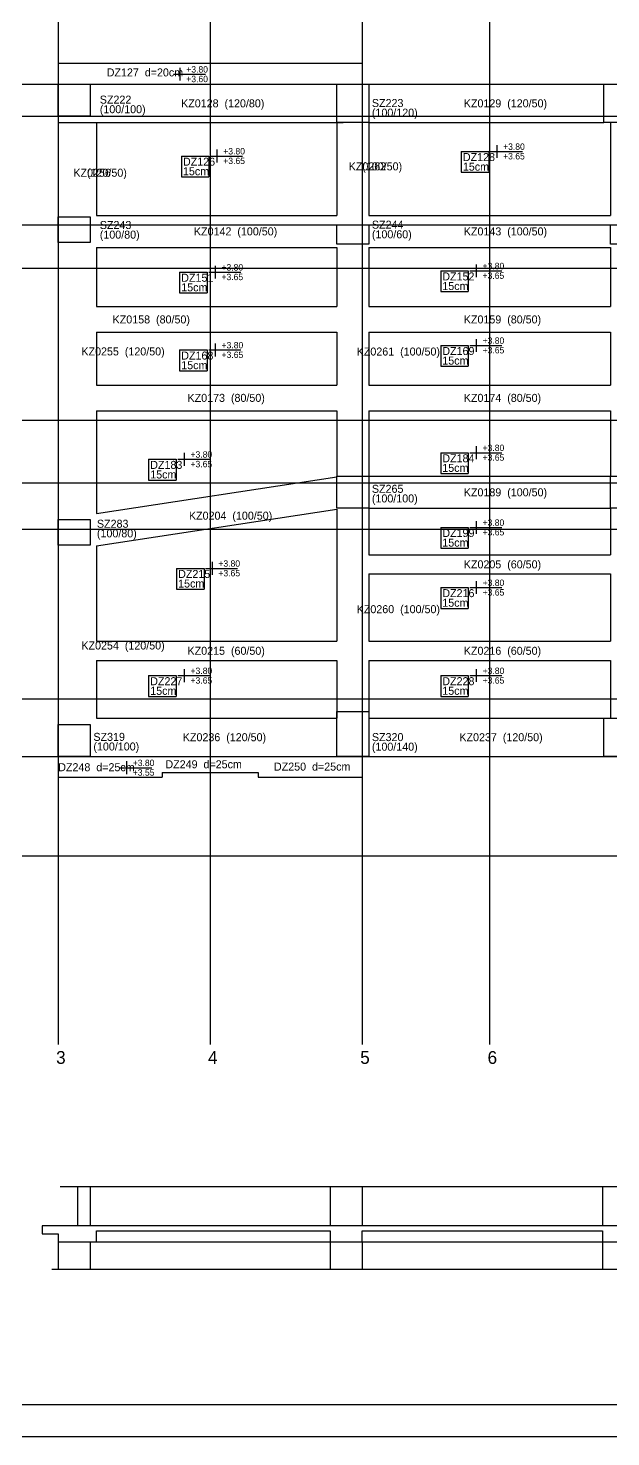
# Model space of a CAD drawing. Header units: millimetres. Extents: x -523454 to -504456, y -75378 to -66578.
# Drawn here: x -520818 to -518998, y -75378 to -70978 of the extents above; entities that cross this region are included whole.
import ezdxf

# ---------------------------------------------------------------- set-up
doc = ezdxf.new("R2010")
doc.units = ezdxf.units.MM
for name, color, linetype in [('KM Aks', 7, 'Continuous'), ('KM Döşeme Markası', 7, 'Continuous'), ('KM Kesik', 7, 'Continuous'), ('KM Kesit', 7, 'Continuous'), ('KM Kesit görünüş', 7, 'Continuous'), ('KM Kiriş', 7, 'Continuous'), ('KM Kiriş Markası', 7, 'Continuous'), ('KM Kolon', 7, 'Continuous'), ('KM Kolon Markası', 7, 'Continuous'), ('LGP-SLAB2', 7, 'Continuous'), ('REBAR_DET2', 7, 'Continuous'), ('REBAR_DET3', 7, 'Continuous'), ('SLAB3', 7, 'Continuous'), ('TABLO', 7, 'Continuous'), ('VM Aks Markası', 7, 'Continuous')]:
    doc.layers.add(name, color=color, linetype=linetype)

msp = doc.modelspace()

# ---------------------------------------------------------------- linework, layer by layer
at = {"layer": 'KM Aks'}
for p, q in [((-520724.5, -66997.4), (-520724.5, -74152.7)), ((-520249.5, -66997.4), (-520249.5, -74152.7)), ((-519774.5, -66997.4), (-519774.5, -74152.7)), ((-519377, -66997.4), (-519377, -74152.7)), ((-521159.5, -71152.4), (-507288.3, -71152.4)), ((-521159.5, -71252.4), (-507288.3, -71252.4)), ((-521159.5, -71592.4), (-507288.3, -71592.4)), ((-521159.5, -71727.4), (-507288.3, -71727.4)), ((-521159.5, -72202.4), (-507288.3, -72202.4)), ((-521159.5, -72397.4), (-507288.3, -72397.4)), ((-521159.5, -72542.4), (-507288.3, -72542.4)), ((-521159.5, -73072.4), (-507288.3, -73072.4)), ((-521159.5, -73252.4), (-507288.3, -73252.4)), ((-521159.5, -73562.4), (-507288.3, -73562.4))]:
    msp.add_line(p, q, dxfattribs=at)
at = {"layer": 'KM Kesik'}
for p, q in [((-520718.9, -74595.8), (-507776.7, -74595.8)), ((-520744.5, -74854), (-507699.7, -74854))]:
    msp.add_line(p, q, dxfattribs=at)
at = {"layer": 'KM Kesit'}
msp.add_lwpolyline([(-518924.6, -74718.8), (-519024.6, -74718.8), (-519774.6, -74718.8), (-519874.6, -74718.8), (-520604.6, -74718.8), (-520724.5, -74718.8), (-520774.6, -74718.8), (-520774.6, -74743.8), (-520724.5, -74743.8), (-520724.5, -74768.8), (-520604.6, -74768.8), (-520604.6, -74733.8), (-519874.6, -74733.8), (-519874.6, -74768.8), (-519774.6, -74768.8), (-519774.6, -74733.8), (-519024.6, -74733.8), (-519024.6, -74768.8), (-518924.6, -74768.8)], dxfattribs=at)
at = {"layer": 'KM Kesit görünüş'}
for p, q in [((-520664.6, -74595.8), (-520664.6, -74718.8)), ((-520624.5, -74595.8), (-520624.5, -74718.8)), ((-519874.5, -74595.8), (-519874.5, -74718.8)), ((-519774.5, -74595.8), (-519774.5, -74718.8)), ((-519024.6, -74595.8), (-519024.6, -74718.8)), ((-520724.5, -74768.8), (-520724.5, -74854)), ((-520624.5, -74768.8), (-520624.5, -74854)), ((-520604.6, -74768.8), (-519874.6, -74768.8)), ((-519874.5, -74768.8), (-519874.5, -74854)), ((-519774.6, -74768.8), (-519774.5, -74854)), ((-519774.6, -74768.8), (-519024.6, -74768.8)), ((-519024.6, -74768.8), (-519024.6, -74854))]:
    msp.add_line(p, q, dxfattribs=at)
at = {"layer": 'KM Kiriş'}
for p, q in [((-520724.6, -71087.4), (-520724.6, -71152.4)), ((-520724.6, -71087.4), (-519774.6, -71087.4)), ((-519774.6, -71087.4), (-519774.6, -71152.4)), ((-520624.7, -71152.4), (-519834.5, -71152.4)), ((-519774.5, -71152.4), (-519019.6, -71152.4)), ((-520724.7, -71252.5), (-520724.7, -71567.4)), ((-520724.6, -71272.4), (-519834.5, -71272.4)), ((-520604.6, -71272.4), (-520604.6, -71562.4)), ((-519854.6, -71272.4), (-519854.6, -71562.4)), ((-519754.6, -71272.4), (-519019.6, -71272.4)), ((-519754.6, -71272.4), (-519754.6, -71562.4)), ((-518999.6, -71272.4), (-518999.6, -71562.4)), ((-520604.6, -71562.4), (-519854.6, -71562.4)), ((-519754.6, -71562.4), (-518999.6, -71562.4)), ((-520724.7, -71647.4), (-520724.6, -71927.4)), ((-520604.6, -71662.4), (-519854.6, -71662.4)), ((-520604.6, -71662.4), (-520604.6, -71847.4)), ((-519854.6, -71662.4), (-519854.6, -71847.4)), ((-519754.6, -71662.4), (-518999.6, -71662.4)), ((-519754.6, -71662.4), (-519754.6, -71847.4)), ((-518999.6, -71662.4), (-518999.6, -71847.4)), ((-520724.6, -71847.4), (-520724.6, -72172.4)), ((-520604.6, -71847.4), (-519854.6, -71847.4)), ((-519754.6, -71847.4), (-518999.6, -71847.4)), ((-520604.6, -71927.4), (-519854.6, -71927.4)), ((-520604.6, -71927.4), (-520604.6, -72092.4)), ((-519854.6, -71927.4), (-519854.6, -72092.4)), ((-519754.6, -71927.4), (-518999.6, -71927.4)), ((-519754.6, -71927.4), (-519754.6, -72092.4)), ((-518999.6, -71927.4), (-518999.6, -72092.4)), ((-520724.6, -72092.4), (-520724.7, -72512.4)), ((-520604.6, -72092.4), (-519854.6, -72092.4)), ((-519754.6, -72092.4), (-518999.6, -72092.4)), ((-520604.6, -72172.4), (-519854.6, -72172.4)), ((-520604.6, -72172.4), (-520604.6, -72493.7)), ((-519854.6, -72172.4), (-519854.6, -72377.4)), ((-519754.6, -72172.4), (-518999.6, -72172.4)), ((-519754.6, -72172.4), (-519754.6, -72377.4)), ((-518999.6, -72172.4), (-518999.6, -72377.4)), ((-520604.6, -72493.7), (-519854.6, -72379.2)), ((-519754.6, -72377.4), (-518999.6, -72377.4)), ((-520604.6, -72594.9), (-519854.6, -72480.4)), ((-519854.6, -72480.4), (-519854.6, -72682.4)), ((-519754.6, -72477.4), (-518999.6, -72477.4)), ((-519754.6, -72477.4), (-519754.6, -72622.4)), ((-518999.6, -72477.4), (-518999.6, -72622.4)), ((-520724.7, -72592.4), (-520724.6, -72952.4)), ((-520604.6, -72594.9), (-520604.6, -72892.4)), ((-519854.6, -72622.4), (-519854.6, -72892.4)), ((-519754.6, -72622.4), (-518999.6, -72622.4)), ((-519754.6, -72682.4), (-518999.6, -72682.4)), ((-519754.6, -72682.4), (-519754.6, -72892.4)), ((-518999.6, -72682.4), (-518999.6, -72892.4)), ((-520604.6, -72892.4), (-519854.6, -72892.4)), ((-519754.6, -72892.4), (-518999.6, -72892.4)), ((-520724.6, -72952.4), (-520724.7, -73152.5)), ((-520604.6, -72952.4), (-519854.6, -72952.4)), ((-520604.6, -72952.4), (-520604.6, -73132.4)), ((-519854.6, -72952.4), (-519854.6, -73132.4)), ((-519754.6, -72952.4), (-518999.6, -72952.4)), ((-519754.6, -72952.4), (-519754.6, -73112.5)), ((-518999.6, -72952.4), (-518999.6, -73132.4)), ((-520604.6, -73132.4), (-519854.6, -73132.4)), ((-519754.6, -73132.4), (-519019.6, -73132.4)), ((-520724.6, -73252.4), (-520724.6, -73317.4)), ((-520624.7, -73252.4), (-519844.6, -73252.4)), ((-519774.6, -73252.4), (-519774.6, -73317.4)), ((-519744.6, -73252.4), (-519019.6, -73252.4)), ((-520399.6, -73302.4), (-520399.6, -73317.4)), ((-520399.6, -73302.4), (-520099.6, -73302.4)), ((-520099.6, -73302.4), (-520099.6, -73317.4)), ((-520724.6, -73317.4), (-520399.6, -73317.4)), ((-520099.6, -73317.4), (-519774.6, -73317.4))]:
    msp.add_line(p, q, dxfattribs=at)
at = {"layer": 'KM Kolon'}
for points in [[(-520724.6, -71152.4), (-520624.6, -71152.4), (-520624.6, -71252.4), (-520724.6, -71252.4)], [(-519854.6, -71152.4), (-519754.6, -71152.4), (-519754.6, -71272.4), (-519854.6, -71272.4)], [(-519019.6, -71152.4), (-518919.6, -71152.4), (-518919.6, -71272.4), (-519019.6, -71272.4)], [(-520724.6, -71567.4), (-520624.6, -71567.4), (-520624.6, -71647.4), (-520724.6, -71647.4)], [(-519854.6, -71592.4), (-519754.6, -71592.4), (-519754.6, -71652.4), (-519854.6, -71652.4)], [(-518999.6, -71592.4), (-518899.6, -71592.4), (-518899.6, -71652.4), (-518999.6, -71652.4)], [(-519854.6, -72377.4), (-519754.6, -72377.4), (-519754.6, -72477.4), (-519854.6, -72477.4)], [(-518999.6, -72377.4), (-518899.6, -72377.4), (-518899.6, -72477.4), (-518999.6, -72477.4)], [(-520724.6, -72512.4), (-520624.6, -72512.4), (-520624.6, -72592.4), (-520724.6, -72592.4)], [(-519854.6, -73112.4), (-519754.6, -73112.4), (-519754.6, -73252.4), (-519854.6, -73252.4)], [(-520724.6, -73152.4), (-520624.6, -73152.4), (-520624.6, -73252.4), (-520724.6, -73252.4)], [(-519019.6, -73132.4), (-518919.6, -73132.4), (-518919.6, -73252.4), (-519019.6, -73252.4)]]:
    msp.add_lwpolyline(points, close=True, dxfattribs=at)
at = {"layer": 'LGP-SLAB2'}
for p, q in [((-519465.4, -71362.7), (-519379.6, -71362.7)), ((-519465.4, -71362.7), (-519465.4, -71427.7)), ((-519379.6, -71362.7), (-519379.6, -71427.7)), ((-520339.8, -71377.1), (-520253.8, -71377.1)), ((-520339.8, -71377.1), (-520339.8, -71442.1)), ((-520253.8, -71377.1), (-520253.8, -71442.1)), ((-520339.8, -71442.1), (-520253.8, -71442.1)), ((-519465.4, -71427.7), (-519379.6, -71427.7)), ((-520345.2, -71739.7), (-520259.5, -71739.7)), ((-520345.2, -71739.7), (-520345.2, -71804.7)), ((-520259.5, -71739.7), (-520259.5, -71804.7)), ((-519529.6, -71735.6), (-519443.8, -71735.6)), ((-519529.6, -71735.6), (-519529.6, -71800.6)), ((-519443.8, -71735.6), (-519443.8, -71800.6)), ((-520345.2, -71804.7), (-520259.5, -71804.7)), ((-519529.6, -71800.6), (-519443.8, -71800.6)), ((-520345.2, -71982.8), (-520259.2, -71982.8)), ((-520345.2, -71982.8), (-520345.2, -72047.8)), ((-520259.2, -71982.8), (-520259.2, -72047.8)), ((-519529.6, -71968.6), (-519443.6, -71968.6)), ((-519529.6, -71968.6), (-519529.6, -72033.6)), ((-519443.6, -71968.6), (-519443.6, -72033.6)), ((-520345.2, -72047.8), (-520259.2, -72047.8)), ((-519529.6, -72033.6), (-519443.6, -72033.6)), ((-520442.1, -72324.2), (-520356.2, -72324.2)), ((-520442.1, -72324.2), (-520442.1, -72389.2)), ((-520356.2, -72324.2), (-520356.2, -72389.2)), ((-519529.6, -72303.6), (-519443.7, -72303.6)), ((-519529.6, -72303.6), (-519529.6, -72368.6)), ((-519443.7, -72303.6), (-519443.7, -72368.6)), ((-519529.6, -72368.6), (-519443.7, -72368.6)), ((-520442.1, -72389.2), (-520356.2, -72389.2)), ((-519529.6, -72537.1), (-519443.7, -72537.1)), ((-519529.6, -72537.1), (-519529.6, -72602.1)), ((-519443.7, -72537.1), (-519443.7, -72602.1)), ((-519529.6, -72602.1), (-519443.7, -72602.1)), ((-520354.9, -72664.9), (-520269.1, -72664.9)), ((-520354.9, -72664.9), (-520354.9, -72729.9)), ((-520269.1, -72664.9), (-520269.1, -72729.9)), ((-520354.9, -72729.9), (-520269.1, -72729.9)), ((-519529.6, -72724.9), (-519443.6, -72724.9)), ((-519529.6, -72724.9), (-519529.6, -72789.9)), ((-519443.6, -72724.9), (-519443.6, -72789.9)), ((-519529.6, -72789.9), (-519443.6, -72789.9)), ((-520442.1, -73000), (-520356.1, -73000)), ((-520442.1, -73000), (-520442.1, -73065)), ((-520356.1, -73000), (-520356.1, -73065)), ((-519529.6, -72999.9), (-519443.6, -72999.9)), ((-519529.6, -72999.9), (-519529.6, -73064.9)), ((-519443.6, -72999.9), (-519443.6, -73064.9)), ((-520442.1, -73065), (-520356.1, -73065)), ((-519529.6, -73064.9), (-519443.6, -73064.9))]:
    msp.add_line(p, q, dxfattribs=at)
at = {"layer": 'REBAR_DET2'}
for p, q in [((-520344.4, -71101.3), (-520344.4, -71141.3)), ((-520364.4, -71121.3), (-520264.4, -71121.3)), ((-520228.8, -71357.1), (-520228.8, -71397.1)), ((-519374.6, -71362.7), (-519274.6, -71362.7)), ((-519354.6, -71342.7), (-519354.6, -71382.7)), ((-520248.8, -71377.1), (-520148.8, -71377.1)), ((-520234.5, -71719.7), (-520234.5, -71759.7)), ((-519418.8, -71715.6), (-519418.8, -71755.6)), ((-520254.5, -71739.7), (-520154.5, -71739.7)), ((-519438.8, -71735.6), (-519338.8, -71735.6)), ((-520254.2, -71982.8), (-520154.2, -71982.8)), ((-520234.2, -71962.8), (-520234.2, -72002.8)), ((-519438.6, -71968.6), (-519338.6, -71968.6)), ((-519418.6, -71948.6), (-519418.6, -71988.6)), ((-519418.7, -72283.6), (-519418.7, -72323.6)), ((-520351.2, -72324.2), (-520251.2, -72324.2)), ((-520331.2, -72304.2), (-520331.2, -72344.2)), ((-519438.7, -72303.6), (-519338.7, -72303.6)), ((-519438.7, -72537.1), (-519338.7, -72537.1)), ((-519418.7, -72517.1), (-519418.7, -72557.1)), ((-520264.1, -72664.9), (-520164.1, -72664.9)), ((-520244.1, -72644.9), (-520244.1, -72684.9)), ((-519438.6, -72724.9), (-519338.6, -72724.9)), ((-519418.6, -72704.9), (-519418.6, -72744.9)), ((-520331.1, -72980), (-520331.1, -73020)), ((-519418.6, -72979.9), (-519418.6, -73019.9)), ((-520351.1, -73000), (-520251.1, -73000)), ((-519438.6, -72999.9), (-519338.6, -72999.9)), ((-520531.6, -73287.6), (-520431.6, -73287.6)), ((-520511.6, -73267.6), (-520511.6, -73307.6))]:
    msp.add_line(p, q, dxfattribs=at)
at = {"layer": 'SLAB3'}
msp.add_line((-520099.6, -73302.4), (-520099.6, -73317.4), dxfattribs=at)
at = {"layer": 'TABLO'}
for points in [[(-521453.6, -66577.6), (-504456.1, -66577.6), (-504456.1, -75377.6), (-521453.6, -75377.6)], [(-521353.6, -66677.6), (-504556.1, -66677.6), (-504556.1, -75277.6), (-521353.6, -75277.6)]]:
    msp.add_lwpolyline(points, close=True, dxfattribs=at)

# ---------------------------------------------------------------- texts
at = {"layer": 'KM Döşeme Markası'}
for s, p in [('DZ127  d=20cm', (-520573, -71128.3)), ('DZ128', (-519460.4, -71392.7)), ('DZ126', (-520334.8, -71407.1)), ('15cm', (-519460.4, -71422.7)), ('15cm', (-520334.8, -71437.1)), ('DZ151', (-520340.2, -71769.7)), ('DZ152', (-519524.6, -71765.6)), ('15cm', (-520340.2, -71799.7)), ('15cm', (-519524.6, -71795.6)), ('DZ169', (-519524.6, -71998.6)), ('15cm', (-520340.2, -72042.8)), ('DZ168', (-520340.2, -72012.8)), ('15cm', (-519524.6, -72028.6)), ('DZ183', (-520437.1, -72354.2)), ('DZ184', (-519524.6, -72333.6)), ('15cm', (-520437.1, -72384.2)), ('15cm', (-519524.6, -72363.6)), ('DZ199', (-519524.6, -72567.1)), ('15cm', (-519524.6, -72597.1)), ('DZ215', (-520349.9, -72694.9)), ('15cm', (-520349.9, -72724.9)), ('DZ216', (-519524.6, -72754.9)), ('15cm', (-519524.6, -72784.9)), ('15cm', (-520437.1, -73060)), ('DZ227', (-520437.1, -73030)), ('15cm', (-519524.6, -73059.9)), ('DZ228', (-519524.6, -73029.9)), ('DZ248  d=25cm', (-520724.5, -73298.6)), ('DZ249  d=25cm', (-520389.6, -73289.4)), ('DZ250  d=25cm', (-520050.6, -73296.7))]:
    msp.add_text(s, height=25, dxfattribs=at).set_placement(p)
at = {"layer": 'KM Kiriş Markası'}
for s, p in [('KZ0128  (120/80)', (-520340.7, -71224.9)), ('KZ0129  (120/50)', (-519457.5, -71224.9)), ('KZ0262', (-519817.1, -71421.8)), ('(100/50)', (-519774.6, -71421.8)), ('KZ0256', (-520677.1, -71441.7)), ('(120/50)', (-520634.6, -71441.7)), ('KZ0142  (100/50)', (-520300.5, -71624.9)), ('KZ0143  (100/50)', (-519457.5, -71624.9)), ('KZ0158  (80/50)', (-520554.6, -71899.9)), ('KZ0159  (80/50)', (-519457.5, -71899.9)), ('KZ0255  (120/50)', (-520652.1, -71999.8)), ('KZ0261  (100/50)', (-519792.1, -72000.2)), ('KZ0173  (80/50)', (-520320.6, -72144.9)), ('KZ0174  (80/50)', (-519457.5, -72144.9)), ('KZ0189  (100/50)', (-519457.5, -72439.9)), ('KZ0204  (100/50)', (-520316.1, -72512.9)), ('KZ0205  (60/50)', (-519457.5, -72664.9)), ('KZ0260  (100/50)', (-519792.1, -72805)), ('KZ0254  (120/50)', (-520652.1, -72918.4)), ('KZ0215  (60/50)', (-520320.6, -72934.9)), ('KZ0216  (60/50)', (-519457.5, -72934.9)), ('KZ0236  (120/50)', (-520335.3, -73204.9)), ('KZ0237  (120/50)', (-519471.3, -73204.9))]:
    msp.add_text(s, height=25, dxfattribs=at).set_placement(p)
at = {"layer": 'KM Kolon Markası'}
for s, p in [('SZ222', (-520594.6, -71213.3)), ('(100/100)', (-520594.6, -71243.3)), ('SZ223', (-519744.6, -71224)), ('(100/120)', (-519744.6, -71254)), ('SZ243', (-520594.6, -71605)), ('SZ244', (-519744.6, -71604)), ('(100/80)', (-520594.6, -71635)), ('(100/60)', (-519744.6, -71634)), ('SZ265', (-519744.6, -72429)), ('(100/100)', (-519744.6, -72459)), ('SZ283', (-520603.6, -72538.1)), ('(100/80)', (-520603.6, -72568.1)), ('SZ319', (-520614.6, -73203.8)), ('(100/100)', (-520614.6, -73233.8)), ('SZ320', (-519744.6, -73204.5)), ('(100/140)', (-519744.6, -73234.5))]:
    msp.add_text(s, height=25, dxfattribs=at).set_placement(p)
at = {"layer": 'REBAR_DET3'}
for s, p in [('+3.80', (-520324.4, -71116.3)), ('+3.60', (-520324.4, -71146.3)), ('+3.80', (-520208.8, -71372.1)), ('+3.80', (-519334.6, -71357.7)), ('+3.65', (-519334.6, -71387.7)), ('+3.65', (-520208.8, -71402.1)), ('+3.80', (-520214.5, -71734.7)), ('+3.80', (-519398.8, -71730.6)), ('+3.65', (-520214.5, -71764.7)), ('+3.65', (-519398.8, -71760.6)), ('+3.80', (-520214.2, -71977.8)), ('+3.80', (-519398.6, -71963.6)), ('+3.65', (-519398.6, -71993.6)), ('+3.65', (-520214.2, -72007.8)), ('+3.80', (-519398.7, -72298.6)), ('+3.80', (-520311.2, -72319.2)), ('+3.65', (-520311.2, -72349.2)), ('+3.65', (-519398.7, -72328.6)), ('+3.80', (-519398.7, -72532.1)), ('+3.65', (-519398.7, -72562.1)), ('+3.80', (-520224.1, -72659.9)), ('+3.65', (-520224.1, -72689.9)), ('+3.80', (-519398.6, -72719.9)), ('+3.65', (-519398.6, -72749.9)), ('+3.80', (-520311.1, -72995)), ('+3.80', (-519398.6, -72994.9)), ('+3.65', (-520311.1, -73025)), ('+3.65', (-519398.6, -73024.9)), ('+3.80', (-520491.6, -73282.6)), ('+3.55', (-520491.6, -73312.6))]:
    msp.add_text(s, height=20, dxfattribs=at).set_placement(p)
at = {"layer": 'VM Aks Markası'}
for s, p in [('3', (-520731.1, -74212.7)), ('4', (-520256.6, -74212.7)), ('5', (-519781.1, -74212.7)), ('6', (-519383.2, -74212.7))]:
    msp.add_text(s, height=40, dxfattribs=at).set_placement(p)

doc.saveas('drawing.dxf')
